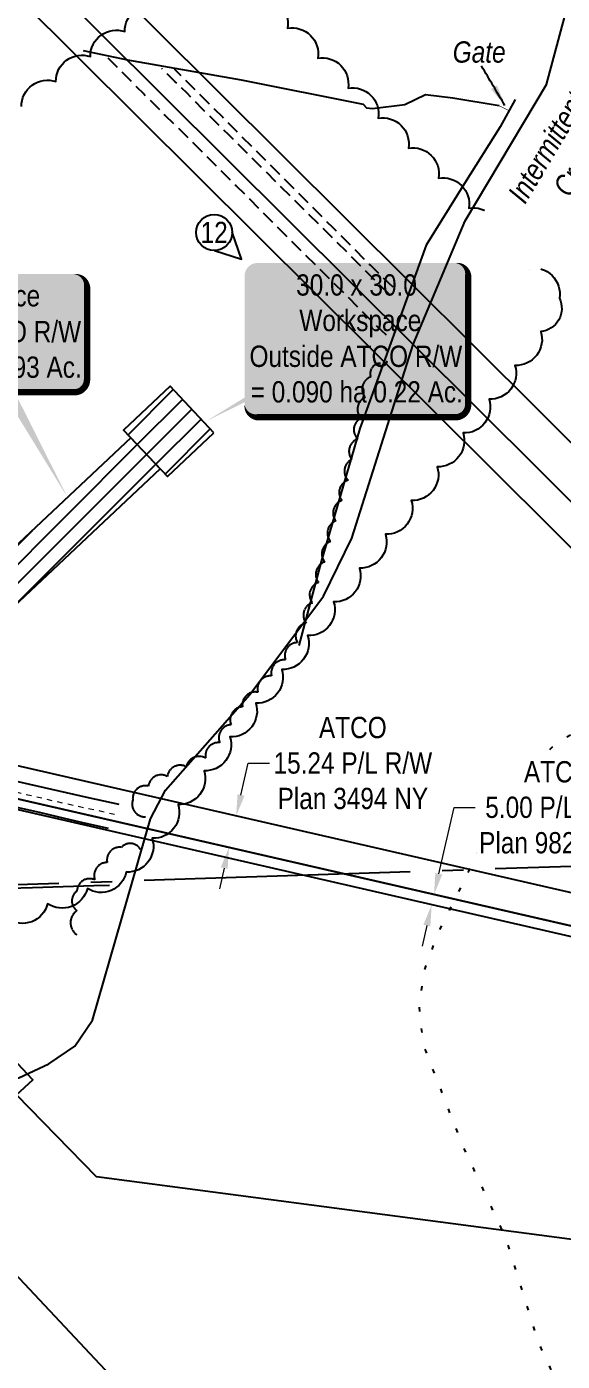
# Model space of a CAD drawing. Extents: x 634962 to 644935, y 5969185 to 5972988.
# Drawn here: x 642811 to 643063, y 5970796 to 5971423 of the extents above; entities that cross this region are included whole.
import ezdxf
from ezdxf.enums import TextEntityAlignment as Align

# ---------------------------------------------------------------- set-up
doc = ezdxf.new("R2010")
doc.units = 0
doc.header["$LTSCALE"] = 5
doc.header["$PDSIZE"] = 0.5
for name, pattern in [('0', [1, 1, 0]), ('DASHDOT', [25.4, 12.7, -6.35, 0, -6.35]), ('foc-ABD', [1, 0.5, -0.5]), ('foc-QUARTERLINE', [33, 25, -3, 2, -3]), ('foc-WHEELTRACKS', [2, 0.4, -1.6]), ('UG_PIPE', [1.875, 1.25, -0.625])]:
    doc.linetypes.add(name, pattern=pattern)
doc.layers.get('Defpoints').update_dxf_attribs({"color": 9})
for name, color, linetype in [('AS-FENCE-DASH', 48, 'foc-FENCE-DASH'), ('AS-PIPE-UG', 44, 'UG_PIPE'), ('AS-PIPE-UG-CLIENT HIGH PRESSURE', 240, 'DASHDOT'), ('C-RW', 13, 'Continuous'), ('CG-NOTES', 7, 'Continuous'), ('F-RW', 190, 'Continuous'), ('L-QSEC', 8, 'foc-QUARTERLINE'), ('L-TITLEDB', 4, 'Continuous'), ('P-TEMP-ATCO PIPELINES-H_2', 71, 'Continuous'), ('P-TEMP-ATCO PIPELINES-T_2', 104, 'Continuous'), ('P-TEMP-ATCO PIPELINES_2', 104, 'Continuous'), ('PROPOSED-SCOPE', 240, 'Continuous'), ('T-BUSH', 110, '0'), ('T-CREEK', 160, 'Continuous'), ('T-WATER-P3', 160, 'foc-WHEELTRACKS'), ('T-WATER-T', 170, 'Continuous')]:
    doc.layers.add(name, color=color, linetype=linetype)
for name, color, linetype, lineweight in [('AS-GENERAL', 48, 'Continuous', 18), ('C-RW-T', 13, 'Continuous', 9), ('EXISTING PIPE ABD', 113, 'foc-ABD', 13)]:
    doc.layers.add(name, color=color, linetype=linetype, lineweight=lineweight)
doc.styles.add('80', font='ARIALN.TTF', dxfattribs={"height": 10})
doc.styles.add('80CG', font='ARIALN.TTF', dxfattribs={"height": 10})
doc.styles.add('80L', font='ARIALN.TTF', dxfattribs={"height": 10})
doc.styles.add('foc-LtypeFont', font='ARIALN.TTF', dxfattribs={"height": 7.35})
doc.linetypes.add('foc-FENCE-DASH', pattern='A,0.5,-0.5,1,-0.5,1,-0.5,1,-0.5,1,-0.5,["X",foc-LtypeFont,S=0.2,R=0,X=-0.625,Y=-0.75],-0.5', length=7.5)
doc.linetypes.add('foc-TOPO-flowdirection-NOLINE', pattern='A,0,[">",foc-LtypeFont,S=0.3,R=0,X=0,Y=-0.945],-20,[">",foc-LtypeFont,S=0.3,R=0,X=0,Y=-0.945],0', length=20)
doc.dimstyles.new('Compass 5 000', dxfattribs={"dimscale": 5, "dimtxt": 9, "dimasz": 2, "dimexe": 0.2, "dimexo": 0.0625, "dimgap": 0.5, "dimtad": 0, "dimtih": 1, "dimtoh": 1, "dimzin": 0, "dimdsep": 46, "dimtxsty": '80CG', "dimcen": 0.1, "dimse1": 1, "dimse2": 1, "dimclrd": 256, "dimclrt": 256, "dimaunit": 1, "dimadec": 4, "dimazin": 0, "dimtfac": 0.06, "dimtofl": 0, "dimtmove": 0, "dimatfit": 1, "dimfxl": 0.2, "dimtolj": 1, "dimtzin": 0, "dimlwd": -1, "dimarcsym": 0})
pattern_1 = [(45, (164.8275, 1530.4405), (-4.488977151, 4.488977151), [])]

# ---------------------------------------------------------------- blocks, each defined once
blk = doc.blocks.new('*D385')
at = {"layer": 'C-RW-T', "transparency": 16777216}
for p, q in [((642912, 5971061.7), (642915.44, 5971076.68)), ((642915.44, 5971076.68), (642925.44, 5971076.68)), ((642904.12, 5971027.36), (642901.89, 5971017.61))]:
    blk.add_line(p, q, dxfattribs=at)
for points in [[(642910.38, 5971062.07), (642913.63, 5971061.32), (642909.77, 5971051.95)], [(642902.5, 5971027.73), (642905.75, 5971026.99), (642906.36, 5971037.11)]]:
    blk.add_solid(points, dxfattribs=at)
at = {"layer": 'Defpoints', "color": 0, "transparency": 16777216}
for p in [(642779.27, 5971081.9), (642775.87, 5971067.05), (642909.77, 5971051.95)]:
    blk.add_point(p, dxfattribs=at)
at = {"layer": 'C-RW-T', "transparency": 16777216, "insert": (642964.53, 5971076.68), "char_height": 10, "attachment_point": 5, "style": '80CG'}
blk.add_mtext('\\A1;ATCO\\P15.24 P/L R/W\\PPlan 3494 NY', dxfattribs=at)
blk = doc.blocks.new('*D386')
at = {"layer": 'C-RW-T', "transparency": 16777216}
for p, q in [((643004.89, 5971024.74), (643012.03, 5971055.87)), ((643012.03, 5971055.87), (643022.03, 5971055.87)), ((642999.29, 5971000.37), (642997.06, 5970990.62))]:
    blk.add_line(p, q, dxfattribs=at)
for points in [[(643003.26, 5971025.11), (643006.51, 5971024.36), (643002.65, 5971014.99)], [(642997.67, 5971000.74), (643000.92, 5971000), (643001.53, 5971010.12)]]:
    blk.add_solid(points, dxfattribs=at)
at = {"layer": 'Defpoints', "color": 0, "transparency": 16777216}
for p in [(642904.28, 5971037.57), (642903.16, 5971032.69), (643002.65, 5971014.99)]:
    blk.add_point(p, dxfattribs=at)
at = {"layer": 'C-RW-T', "transparency": 16777216, "insert": (643060.77, 5971055.87), "char_height": 10, "attachment_point": 5, "style": '80CG', "bg_fill": 3, "box_fill_scale": 1.1, "bg_fill_color": 256, "bg_fill_true_color": 13158600, "bg_fill_transparency": 0}
blk.add_mtext('\\A1;ATCO\\P5.00 P/L R/W\\PPlan 982 0516', dxfattribs=at)
blk = doc.blocks.new('*U637')
at = {"layer": 'CG-NOTES', "color": 182}
blk.add_lwpolyline([(0.1, -8.48), (12.88, -12.57), (8.48, 0.1)], dxfattribs=at)
blk.add_circle((0, 0), 8.49, dxfattribs=at)
at = {"color": 182, "style": '80L'}
blk.add_attdef('#', text='', height=10, dxfattribs=at).set_placement((0, 0), align=Align.MIDDLE_CENTER)
blk = doc.blocks.new('*U791')
h = blk.add_hatch(color=255)
edge = h.paths.add_edge_path()
edge.add_line((-46.5, -37), (46.5, -37))
edge.add_arc((46.5, -31), 6, 270, 360)
edge.add_line((52.5, -31), (52.5, 29.5))
edge.add_arc((46.5, 29.5), 6, 0, 90)
edge.add_line((46.5, 35.5), (-46.5, 35.5))
edge.add_arc((-46.5, 29.5), 6, 90, 180)
edge.add_line((-52.5, 29.5), (-52.5, -31))
edge.add_arc((-46.5, -31), 6, 180, 270)
at = {"color": 104, "flags": 128}
blk.add_lwpolyline([(-46.5, -37, 3, 3, 0), (46.5, -37, 3, 3, 0.414214), (52.5, -31, 3, 3, 0), (52.5, 29.5, 3, 0, 0.414214), (46.5, 35.5, 0, 0, 0), (-46.5, 35.5, 0, 0, 0.414214), (-52.5, 29.5, 0, 0, 0), (-52.5, -31, 0, 3, 0.414214)], format="xyseb", close=True, dxfattribs=at)
blk.add_lwpolyline([(-70.58, -38.82, 0, 7.5, 0), (0, 0, 0, 0, 0)], format="xyseb", dxfattribs=at)
at = {"color": 104, "style": '80'}
blk.add_attdef('ENTER_TEXT_001', (-26.85, -4.92), '', height=10, dxfattribs=at)
blk = doc.blocks.new('*U792')
h = blk.add_hatch(color=255)
edge = h.paths.add_edge_path()
edge.add_line((-46.5, -28.5), (46.5, -28.5))
edge.add_arc((46.5, -22.5), 6, 270, 360)
edge.add_line((52.5, -22.5), (52.5, 21))
edge.add_arc((46.5, 21), 6, 0, 90)
edge.add_line((46.5, 27), (-46.5, 27))
edge.add_arc((-46.5, 21), 6, 90, 180)
edge.add_line((-52.5, 21), (-52.5, -22.5))
edge.add_arc((-46.5, -22.5), 6, 180, 270)
at = {"color": 104, "flags": 128}
blk.add_lwpolyline([(-46.5, -28.5, 3, 3, 0), (46.5, -28.5, 3, 3, 0.414214), (52.5, -22.5, 3, 3, 0), (52.5, 21, 3, 0, 0.414214), (46.5, 27, 0, 0, 0), (-46.5, 27, 0, 0, 0.414214), (-52.5, 21, 0, 0, 0), (-52.5, -22.5, 0, 3, 0.414214)], format="xyseb", close=True, dxfattribs=at)
blk.add_lwpolyline([(43.49, -78.17, 0, 7.5, 0), (0, 0, 0, 0, 0)], format="xyseb", dxfattribs=at)
at = {"color": 104, "style": '80'}
blk.add_attdef('ENTER_TEXT_001', (-26.85, -4.92), '', height=10, dxfattribs=at)

msp = doc.modelspace()

# ---------------------------------------------------------------- hatches: boundary and pattern name
at = {"layer": 'P-TEMP-ATCO PIPELINES-H_2'}
h = msp.add_hatch(dxfattribs=at)
h.set_pattern_fill('ANSI31', color=256, scale=1.999487)
h.set_pattern_definition(pattern_1)
h.paths.add_polyline_path([(642899.274, 5971231.846), (642878.726, 5971253.694), (642856.879, 5971233.146), (642877.427, 5971211.298)])
h = msp.add_hatch(dxfattribs=at)
h.set_pattern_fill('ANSI31', color=256, scale=1.999487)
h.set_pattern_definition(pattern_1)
h.paths.add_polyline_path([(642741.701, 5971090.508), (642874.002, 5971214.94), (642860.303, 5971229.505), (642718.238, 5971095.89)])

# ---------------------------------------------------------------- linework, layer by layer
at = {"layer": 'AS-FENCE-DASH', "flags": 128}
for points in [[(642837.856, 5971411.431), (642858.798, 5971407.102), (642912.162, 5971397.59), (642969.307, 5971386.205), (642970.912, 5971384.557), (642973.81, 5971384.119), (642988.972, 5971385.994), (642998.683, 5971390.74), (643011.46, 5971389.142), (643033.155, 5971385.531)], [(643040.722, 5971388.382), (643033.724, 5971375.63), (643016.954, 5971348.92), (642998.97, 5971320.005), (642967.865, 5971233.875), (642949.66, 5971171.429), (642939.094, 5971132)], [(642701.006, 5971015.545), (642721.574, 5971015.779), (642759.914, 5971016.624), (642814.133, 5971018.259), (642842.912, 5971019.206), (642850.294, 5971019.364)]]:
    msp.add_lwpolyline(points, dxfattribs=at)
at = {"layer": 'AS-GENERAL', "const_width": 0.25, "flags": 128}
msp.add_lwpolyline([(643037.733, 5971383.231), (643033.155, 5971385.531)], dxfattribs=at)
at = {"layer": 'AS-PIPE-UG', "flags": 128}
for points in [[(642849.459, 5971408.026), (642857.255, 5971400.205), (642866.501, 5971390.88), (642876.273, 5971381.094), (642888.999, 5971368.574), (642897.829, 5971359.768), (642909.586, 5971348.079), (642921.142, 5971336.555), (642931.586, 5971325.991), (642940.404, 5971317.278), (642951.076, 5971306.715), (642960.133, 5971297.665), (642968.558, 5971289.208), (642975.411, 5971282.35), (642981.935, 5971276.216)], [(642981.532, 5971296.907), (642975.281, 5971303.065), (642969.478, 5971308.978), (642961.838, 5971316.587), (642952.093, 5971326.245), (642941.235, 5971337.092), (642930.891, 5971347.28), (642920.752, 5971357.36), (642913.497, 5971364.61), (642906.277, 5971371.857), (642902.196, 5971375.898), (642899.578, 5971378.408), (642893.986, 5971383.927), (642886.678, 5971391.334), (642881.168, 5971396.708), (642874.791, 5971403.046)], [(642983.432, 5971300.213), (642972.756, 5971310.541), (642965.365, 5971318.027), (642955.482, 5971327.924), (642948.951, 5971334.444), (642939.612, 5971343.758), (642930.238, 5971353.206), (642920.528, 5971362.958), (642910.98, 5971372.4), (642903.607, 5971379.896), (642895.332, 5971388.122), (642886.914, 5971396.519), (642880.762, 5971402.621)]]:
    msp.add_lwpolyline(points, dxfattribs=at)
at = {"layer": 'AS-PIPE-UG-CLIENT HIGH PRESSURE', "flags": 128}
for points in [[(642854.84, 5971057.295), (642840.434, 5971060.425), (642823.13, 5971064.345), (642796.198, 5971070.491), (642770.161, 5971076.501), (642745.381, 5971082.552), (642727.154, 5971086.721), (642708.222, 5971090.921), (642704.614, 5971092.556), (642701.372, 5971094.912), (642698.702, 5971097.35), (642697.3, 5971098.695), (642693.806, 5971102.303), (642687.447, 5971108.973), (642679.641, 5971117.223), (642673.033, 5971124.283), (642666.911, 5971130.75), (642660.458, 5971137.646), (642655.84, 5971142.582), (642649.529, 5971149.416), (642644.609, 5971154.626), (642640.364, 5971158.825), (642638.79, 5971160.415), (642637.729, 5971161.383), (642637.328, 5971161.74), (642636.8, 5971161.869), (642636.11, 5971161.632), (642635.469, 5971161.285), (642634.737, 5971160.671), (642634.091, 5971159.913), (642629.426, 5971155.425), (642625.462, 5971151.587), (642619.581, 5971146.12), (642612.445, 5971139.394), (642605.339, 5971132.846), (642599.515, 5971127.48), (642594.043, 5971122.256), (642588.634, 5971117.37), (642583.584, 5971112.742), (642568.123, 5971098.315), (642561.01, 5971091.368), (642554.384, 5971085.21), (642540.894, 5971072.239), (642534.942, 5971066.792), (642528.74, 5971061.324), (642521.641, 5971054.312), (642516.315, 5971049.029), (642511.238, 5971044.223), (642504.925, 5971038.28), (642500.77, 5971034.435), (642497.863, 5971032.289), (642494.878, 5971030.822), (642492.579, 5971029.783), (642489.707, 5971028.917), (642485.683, 5971028.278), (642480.596, 5971028.245), (642477.503, 5971028.897), (642473.762, 5971029.682), (642468.423, 5971031.269), (642460.689, 5971033.62), (642453.417, 5971035.739), (642444.141, 5971038.594), (642433.129, 5971041.974), (642424.464, 5971044.658), (642413.563, 5971047.971)], [(642849.822, 5971045.904), (642839.106, 5971048.391), (642829.141, 5971050.701), (642817.35, 5971053.433), (642806.16, 5971056.06), (642794.681, 5971058.721), (642784.114, 5971061.093), (642769.522, 5971064.663), (642755.998, 5971067.839), (642741.437, 5971071.184), (642725.449, 5971074.745), (642709.329, 5971078.345), (642697.612, 5971080.914), (642693.092, 5971081.941), (642689.573, 5971082.843), (642686.752, 5971083.417), (642685.373, 5971083.64), (642684.686, 5971083.288), (642683.696, 5971082.655), (642682.803, 5971081.852), (642680.498, 5971079.681), (642676.256, 5971075.402), (642671.02, 5971070.338), (642665.781, 5971065.311), (642660.469, 5971060.167), (642659.369, 5971059.115), (642655.984, 5971055.729), (642651.39, 5971051.389), (642646.536, 5971046.848), (642628.992, 5971030.318), (642619.204, 5971021.346), (642602.65, 5971006.38), (642592.616, 5970996.926), (642585.038, 5970989.36), (642576.931, 5970982.056), (642570.838, 5970976.334), (642566.664, 5970972.414), (642562.692, 5970968.81), (642558.323, 5970964.473), (642554.879, 5970961.336), (642552.733, 5970959.698), (642551.662, 5970959.035), (642550.471, 5970958.431), (642549.345, 5970957.98), (642548.606, 5970957.786), (642548.014, 5970957.858), (642547.266, 5970958.032), (642546.565, 5970958.303), (642546.05, 5970958.763), (642544.851, 5970960.032), (642543.573, 5970961.897), (642540.04, 5970965.607), (642534.295, 5970971.703), (642529.041, 5970977.044), (642525.625, 5970980.632), (642517.772, 5970988.48), (642507.462, 5970999.453), (642498.551, 5971008.589), (642497.528, 5971009.613), (642495.347, 5971010.953), (642493.112, 5971011.62), (642482.6, 5971015), (642474.37, 5971017.495), (642462.588, 5971021.144), (642455.115, 5971023.267), (642443.809, 5971026.691), (642435.399, 5971029.206), (642425.147, 5971032.352), (642416.735, 5971035.033), (642409.61, 5971037.165)]]:
    msp.add_lwpolyline(points, dxfattribs=at)
at = {"layer": 'C-RW', "flags": 128}
for points in [[(643324.676, 5970928.401), (643325.231, 5970910.604), (643234.063, 5970961.941), (642624.003, 5971101.88), (642605.55, 5971121.737), (643239.616, 5970976.299)], [(643234.063, 5970961.941), (643325.231, 5970910.604), (643325.413, 5970904.765), (643232.241, 5970957.231), (642694.645, 5971080.562), (642667.521, 5971055.051), (642657.312, 5971066.036), (642681.428, 5971088.717)]]:
    msp.add_lwpolyline(points, close=True, dxfattribs=at)
at = {"layer": 'EXISTING PIPE ABD', "flags": 128}
msp.add_lwpolyline([(642852.666, 5971052.505), (642845.932, 5971054.116), (642841.239, 5971054.997), (642829.532, 5971057.624), (642814.275, 5971061.126), (642801.01, 5971064.214), (642786.855, 5971067.43), (642770.218, 5971071.343), (642753.698, 5971075.142), (642739.556, 5971078.339), (642724.614, 5971081.836), (642712.983, 5971084.55), (642701.276, 5971087.224), (642687.753, 5971090.491), (642673.988, 5971093.647), (642663.565, 5971096.1), (642654.897, 5971098.099), (642647.619, 5971099.822), (642639.465, 5971101.693), (642636.483, 5971102.62), (642636.034, 5971102.716), (642635.585, 5971102.959), (642635.34, 5971103.239), (642634.59, 5971103.98), (642634.064, 5971104.472), (642632.19, 5971106.512), (642629.644, 5971109.206), (642626.405, 5971112.737), (642622.888, 5971116.629), (642619.714, 5971120.327), (642617.597, 5971122.723), (642615.385, 5971125.21), (642612.955, 5971127.698), (642612.493, 5971128.025), (642611.684, 5971128.496), (642610.899, 5971128.709), (642610.536, 5971128.836), (642610.168, 5971128.763), (642609.525, 5971128.703), (642608.787, 5971128.506), (642607.979, 5971128.063), (642607.232, 5971127.441), (642606.486, 5971126.982), (642604.243, 5971125.012), (642602.354, 5971123.244), (642596.95, 5971118.344), (642590.251, 5971111.993), (642571.773, 5971094.427), (642564.659, 5971087.999), (642558.028, 5971081.693), (642544.252, 5971068.487), (642537.677, 5971062.667), (642532.141, 5971057.235), (642525.145, 5971050.658), (642519.619, 5971045.684), (642515.46, 5971042.121), (642511.461, 5971039.222), (642508.919, 5971035.982), (642505.777, 5971033.015), (642501.229, 5971028.778), (642498.708, 5971026.595), (642496.359, 5971024.37), (642492.823, 5971021.22), (642492.419, 5971020.761), (642491.555, 5971020.144), (642491.121, 5971019.95), (642490.612, 5971019.877), (642489.974, 5971019.953), (642489.412, 5971020.1), (642488.328, 5971020.474), (642485.804, 5971021.292), (642481.554, 5971022.645), (642473.58, 5971025.143), (642463.331, 5971028.247), (642454.218, 5971030.894), (642445.19, 5971033.509), (642437.362, 5971035.879), (642429.33, 5971038.318), (642421.802, 5971040.706), (642412.15, 5971043.653)], dxfattribs=at)
at = {"layer": 'F-RW', "flags": 128}
for points in [[(643317.854, 5970949.767), (643324.119, 5970946.222), (643323.308, 5970972.285), (641665.936, 5972621.712), (641666.845, 5972592.862)], [(643308.668, 5970937.415), (643324.676, 5970928.401), (643324.119, 5970946.222), (643317.854, 5970949.767), (641666.845, 5972592.862), (641667.056, 5972570.648)]]:
    msp.add_lwpolyline(points, close=True, dxfattribs=at)
at = {"layer": 'L-QSEC'}
msp.add_line((643321.257, 5971036.611), (642703.987, 5971016.058), dxfattribs=at)
at = {"layer": 'L-TITLEDB'}
for points in [[(641682.342, 5972165.775), (641829.327, 5971876.988, 0.0166797), (641866.307, 5971809.871, 0.0032712), (641874.024, 5971796.982, 0.000534), (641875.325, 5971794.845), (641928.442, 5971796.458, 0.0442421), (642048.704, 5971643.311), (642397.143, 5971272.395), (642512.613, 5971149.409), (642559.515, 5971099.441), (642569.943, 5971088.333), (642622.023, 5971032.847), (642632.286, 5971021.913), (642639.7, 5971014.015), (642772.371, 5970872.514), (643067.876, 5970557.378, 0.0924396), (643342.408, 5970355.835)], [(643340.245, 5970425.07, -0.0243055), (643231.737, 5970492.048), (643203.117, 5970726.764), (643086.394, 5970850.33), (642844.123, 5970882.3), (642806.633, 5970920.782), (642814.234, 5970927.972), (642795.002, 5970948.323), (642780.479, 5970934.586), (642703.907, 5971016.143), (642700.33, 5971019.955), (642667.521, 5971055.051), (642657.312, 5971066.036), (642624.003, 5971101.88), (642605.549, 5971121.737), (642595.09, 5971132.814), (642510.313, 5971222.6), (642149.803, 5971604.034), (642086.186, 5971671.482, -0.0374688), (641983.844, 5971798.14, -0.0523491), (641874.338, 5971997.596)]]:
    msp.add_lwpolyline(points, format="xyb", dxfattribs=at)
msp.add_lwpolyline([(641928.442, 5971796.458, 0.0442421), (642048.704, 5971643.311), (642397.143, 5971272.395), (642512.613, 5971149.409), (642559.515, 5971099.441), (642569.943, 5971088.333), (642622.023, 5971032.847), (642632.286, 5971021.913), (642639.7, 5971014.015), (642772.371, 5970872.514), (643067.876, 5970557.378, 0.0924396), (643342.408, 5970355.835), (643344.699, 5970282.919, -0.0942242), (643085.555, 5970471.647), (642015.42, 5971612.068, -0.050244), (641875.325, 5971794.845)], format="xyb", close=True, dxfattribs=at)
at = {"layer": 'P-TEMP-ATCO PIPELINES_2', "flags": 128}
for points in [[(642899.274, 5971231.846), (642878.726, 5971253.694), (642856.879, 5971233.146), (642877.427, 5971211.298), (642899.274, 5971231.846)], [(642741.701, 5971090.508), (642874.002, 5971214.94), (642860.303, 5971229.505), (642718.238, 5971095.89)]]:
    msp.add_lwpolyline(points, close=True, dxfattribs=at)
at = {"layer": 'PROPOSED-SCOPE', "flags": 128}
for points in [[(642919.723, 5971435.989, -0.5205671), (642933.902, 5971421.892, -0.5205671), (642948.082, 5971407.794, -0.5205671), (642962.261, 5971393.697, -0.5205671), (642976.441, 5971379.6, -0.5205671), (642990.62, 5971365.502, -0.5205671), (643004.8, 5971351.405, -0.5205671), (643018.979, 5971337.307, -0.5205671), (643033.159, 5971323.21, -0.5205671), (643047.338, 5971309.112, -0.5205671), (643061.518, 5971295.015, -0.5205671), (643052.799, 5971279.378, -0.5205671), (643040.634, 5971263.51, -0.5205671), (643028.469, 5971247.641, -0.5205671), (643016.304, 5971231.773, -0.5205671), (643004.139, 5971215.904, -0.5205671), (642991.974, 5971200.036, -0.5205671), (642979.809, 5971184.167, -0.5205671), (642967.644, 5971168.299, -0.5205671), (642955.479, 5971152.43, -0.5205671), (642943.314, 5971136.562, -0.5205671), (642931.149, 5971120.693, -0.5205671), (642918.984, 5971104.825, -0.5205671), (642906.819, 5971088.956, -0.5205671), (642894.654, 5971073.088, -0.5205671), (642882.489, 5971057.22, -0.5205671), (642870.324, 5971041.351, -0.5205671), (642858.159, 5971025.483, -0.5205671), (642839.878, 5971017.801, -0.5205671), (642821.211, 5971010.639, -0.5205671), (642802.543, 5971003.476, -0.5205671)], [(642808.929, 5971385.065, -0.5205671), (642825.102, 5971396.821, -0.5205671), (642841.276, 5971408.578, -0.5205671), (642857.449, 5971420.334, -0.5205671), (642873.622, 5971432.091, -0.5205671)]]:
    msp.add_lwpolyline(points, format="xyb", dxfattribs=at)
at = {"layer": 'T-BUSH', "flags": 128}
for points in [[(642977.548, 5971264.452, 0.5205671), (642972.94, 5971258.09, 0.5205671), (642970.298, 5971248.448, 0.5205671), (642968.377, 5971238.71, 0.5205671), (642966.812, 5971228.931, 0.5205671), (642964.085, 5971219.313, 0.5205671), (642962.294, 5971209.577, 0.5205671), (642959.38, 5971200.013, 0.5205671), (642956.54, 5971190.429, 0.5205671), (642954.014, 5971180.756, 0.5205671), (642951.335, 5971171.126, 0.5205671), (642948.418, 5971161.564, 0.5205671), (642945.509, 5971151.999, 0.5205671), (642942.615, 5971142.43, 0.5205671), (642938.531, 5971133.308, 0.5205671), (642932.945, 5971125.165, 0.5205671), (642926.376, 5971117.632, 0.5205671), (642919.944, 5971109.978, 0.5205671), (642912.697, 5971103.093, 0.5205671), (642907.378, 5971094.695, 0.5205671), (642902.048, 5971086.261, 0.5205671), (642895.46, 5971078.978, 0.5205671), (642886.31, 5971074.953, 0.5205671), (642877.378, 5971070.462, 0.5205671), (642868.492, 5971065.893, 0.5205671), (642861.185, 5971059.36, 0.5205671), (642867.209, 5971051.42, 0.5205671)], [(642864.859, 5971036.055, 0.5205671), (642855.865, 5971037.095, 0.5205671), (642849.164, 5971029.977, 0.5205671), (642843.388, 5971021.912, 0.5205671), (642834.949, 5971016.552, 0.5205671), (642834.991, 5971007.378, 0.5205671), (642834.866, 5970996.032, 0.5205671)]]:
    msp.add_lwpolyline(points, format="xyb", dxfattribs=at)
at = {"layer": 'T-CREEK', "linetype": 'foc-TOPO-flowdirection-NOLINE', "flags": 128}
msp.add_lwpolyline([(642523.777, 5970189.157), (642536.274, 5970199.022), (642541.203, 5970214.332), (642539.501, 5970319.075), (642545.958, 5970374.58), (642558.16, 5970422.493), (642567.303, 5970494.113), (642580.708, 5970543.269), (642604.748, 5970599.67), (642664.662, 5970709.246), (642677.415, 5970758.258), (642678.279, 5970776.627), (642674.976, 5970816.627), (642662.918, 5970867.735), (642688.312, 5970883.577), (642758.006, 5970917.347), (642807.642, 5970928.92), (642821.771, 5970935.408), (642834.031, 5970943.79), (642842.255, 5970955.948), (642869.453, 5971050.579), (642876.612, 5971063.949), (642916.108, 5971108.912), (642950.777, 5971155.054), (642964.06, 5971182.288), (642992.777, 5971273.337), (643017.287, 5971331.367), (643055.404, 5971395.504), (643063.858, 5971426.905), (643087.106, 5971587.665), (643093.537, 5971599.87), (643118.868, 5971637.749), (643131.508, 5971647.041), (643145.732, 5971654.13), (643210.204, 5971679.743)], dxfattribs=at)
at = {"layer": 'T-CREEK', "flags": 128}
msp.add_lwpolyline([(642558.16, 5970422.493), (642567.303, 5970494.113), (642580.708, 5970543.269), (642604.748, 5970599.67), (642664.662, 5970709.246), (642677.415, 5970758.258), (642678.279, 5970776.627), (642674.976, 5970816.627), (642662.918, 5970867.735), (642688.312, 5970883.577), (642758.006, 5970917.347), (642807.642, 5970928.92), (642821.771, 5970935.408), (642834.031, 5970943.79), (642842.255, 5970955.948), (642869.453, 5971050.579), (642876.612, 5971063.949), (642916.108, 5971108.912), (642950.777, 5971155.054), (642964.06, 5971182.288), (642992.777, 5971273.337), (643017.287, 5971331.367), (643055.404, 5971395.504), (643063.858, 5971426.905)], dxfattribs=at)
at = {"layer": 'T-WATER-P3', "flags": 128}
msp.add_lwpolyline([(643168.114, 5970579.214), (643164.295, 5970590.824), (643119.314, 5970677.504), (643100.052, 5970722.227), (643058.804, 5970789.111), (643051.653, 5970804.825), (643036.404, 5970853.655), (643016.186, 5970896.907), (642997.572, 5970944.764), (642995.612, 5970963.558), (642998.458, 5970980.155), (643004.089, 5970995.851), (643031.851, 5971051.747), (643048.363, 5971075.947), (643060.492, 5971086.115), (643072.08, 5971093.311), (643075.834, 5971094.189), (643076.981, 5971094.458), (643082.08, 5971095.652)], dxfattribs=at)

# ---------------------------------------------------------------- block references
at = {"layer": 'CG-NOTES', "xscale": 0.99974368, "yscale": 0.99974368, "zscale": 0.99974368}
msp.add_blockref('*U637', (642899.403, 5971325.945), dxfattribs=at).add_auto_attribs({'#': '12'})
at = {"layer": 'P-TEMP-ATCO PIPELINES-T_2', "color": 3}
ref = msp.add_blockref('*U791', (642966.201, 5971276.127), dxfattribs=dict(at, xscale=0.99974368, yscale=0.99974368, zscale=0.99974368))
ref.add_attrib('ENTER_TEXT_001', '30.0 x 30.0', (642937.914, 5971296.296), dxfattribs={"layer": '0', "color": 104, "height": 9.99744, "style": '80'})
ref.add_attrib('ENTER_TEXT_002', ' Workspace', (642936.216, 5971279.633), dxfattribs={"layer": '0', "color": 104, "height": 9.9974, "style": '80'})
ref.add_attrib('ENTER_TEXT_003', 'Outside ATCO R/W', (642916.003, 5971262.794), dxfattribs={"layer": '0', "color": 104, "height": 9.99744, "style": '80'})
ref.add_attrib('ENTER_TEXT_004', '= 0.090 ha 0.22 Ac.', (642916.542, 5971246.09), dxfattribs={"layer": '0', "color": 104, "height": 9.99744, "style": '80'})
ref = msp.add_blockref('*U792', (642787.233, 5971279.372), dxfattribs=dict(at, xscale=0.99974368, yscale=0.99974368, zscale=0.99974368))
ref.add_attrib('ENTER_TEXT_001', ' Workspace', (642757.247, 5971291.23), dxfattribs={"layer": '0', "color": 104, "height": 9.9974, "style": '80'})
ref.add_attrib('ENTER_TEXT_002', 'Outside ATCO R/W', (642737.034, 5971274.39), dxfattribs={"layer": '0', "color": 104, "height": 9.99744, "style": '80'})
ref.add_attrib('ENTER_TEXT_003', '= 0.377 ha 0.93 Ac.', (642737.573, 5971257.687), dxfattribs={"layer": '0', "color": 104, "height": 9.99744, "style": '80'})

# ---------------------------------------------------------------- next in the draw order: texts
at = {"layer": 'AS-GENERAL', "insert": (643020.22, 5971415.73), "char_height": 9.99744, "attachment_point": 1, "style": '80L', "bg_fill": 2}
msp.add_mtext_dynamic_manual_height_columns('\\pi-8.7842;{\\fArial Narrow|b0|i1|c0|p34;Gate}', width=5.87026, gutter_width=4.999, heights=[0], dxfattribs=at)

# ---------------------------------------------------------------- next in the draw order: dimensions: what is measured, and where the dimension line sits
at = {"layer": 'C-RW-T'}
dim = msp.add_linear_dim(base=(643002.649, 5971014.989), p1=(642903.165, 5971032.694), p2=(642904.283, 5971037.566), angle=77.073141, text='ATCO\\P5.00 P/L R/W\\PPlan 982 0516', dimstyle='Compass 5 000', override={"dimtfill": 1}, dxfattribs=at)
dim.commit()
dim.dimension.update_dxf_attribs({"geometry": '*D386', "text_midpoint": (643060.766, 5971055.866), "dimtype": 161})

# ---------------------------------------------------------------- next in the draw order: dimensions: what is measured, and where the dimension line sits
dim = msp.add_linear_dim(base=(642909.766, 5971051.951), p1=(642775.866, 5971067.053), p2=(642779.273, 5971081.897), angle=77.075033, text='ATCO\\P15.24 P/L R/W\\PPlan 3494 NY', dimstyle='Compass 5 000', dxfattribs=at)
dim.commit()
dim.dimension.update_dxf_attribs({"geometry": '*D385', "text_midpoint": (642964.527, 5971076.681), "dimtype": 161})

# ---------------------------------------------------------------- next in the draw order: leaders
at = {"layer": 'AS-GENERAL', "path_type": 1}
msp.add_leader([(643035.953, 5971385.547), (643024.92, 5971404.158)], dimstyle='Compass 5 000', override={"dimgap": 0.5, "dimtad": 0}, dxfattribs=at)

# ---------------------------------------------------------------- next in the draw order: texts
at = {"layer": 'T-WATER-T', "insert": (643026.668, 5971326.859), "char_height": 9.99424, "attachment_point": 1, "rotation": 59.276855, "style": '80L', "bg_fill": 2}
msp.add_mtext_dynamic_manual_height_columns('\\pi19.824;{\\fArial Narrow|b0|i1|c0|p34;Intermittent\\P\\pi33.357;Creek}', width=96.81923, gutter_width=50.013, heights=[0], dxfattribs=at)

doc.saveas('drawing.dxf')
